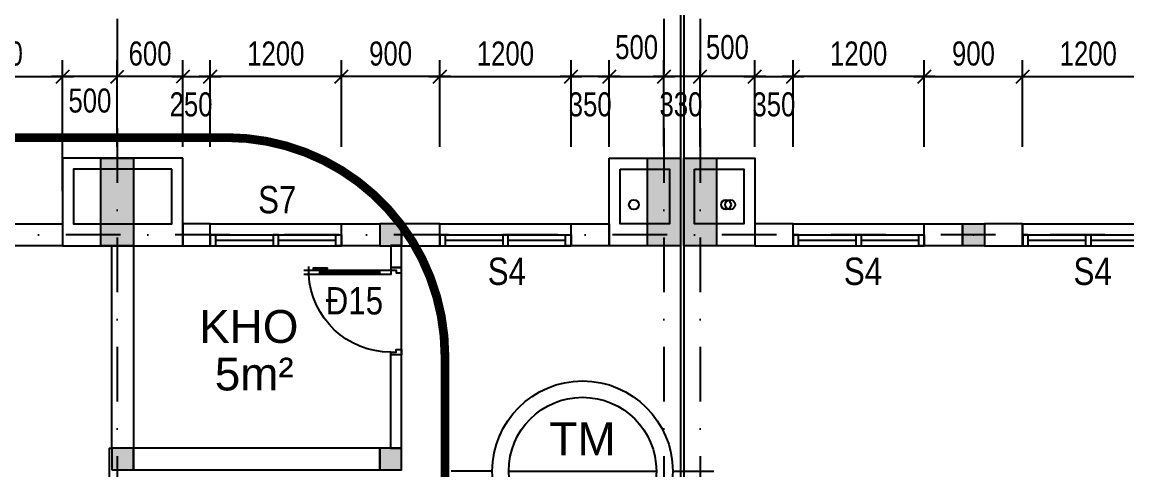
# Model space of a CAD drawing. Header units: millimetres. Extents: x -9574 to 115615, y -25569 to 161230.
# Drawn here: x 34460 to 44563, y 17850 to 21946 of the extents above; entities that cross this region are included whole.
import ezdxf
from ezdxf.enums import TextEntityAlignment as Align

# ---------------------------------------------------------------- set-up
doc = ezdxf.new("R2010")
doc.units = ezdxf.units.MM
doc.linetypes.add('KHOANH CT TM-T2-VS1 2$0$HIDDEN', pattern=[9.525, 6.35, -3.175])
doc.linetypes.add('luoi  H3$0$DASHDOT2', pattern=[0.5, 0.25, -0.125, 0, -0.125])
for name, color, linetype in [('cot TT T1$0$COT1', 7, 'Continuous'), ('CUA3', 3, 'Continuous'), ('cuaTT T1$0$TEXTcuaT1', 2, 'Continuous'), ('dimTT T1$0$KICHTHUOC', 2, 'Continuous'), ('GAIN TT 1$0$TUONG6', 6, 'Continuous'), ('KHOANH CT TM-T2-VS1 2$0$GHICHU7', 7, 'Continuous'), ('KHOANH CT TM-T2-VS1 2$0$REC', 40, 'KHOANH CT TM-T2-VS1 2$0$HIDDEN'), ('luoi  H3$0$luoi  khe', 5, 'Continuous'), ('luoi  H3$0$truc 3', 8, 'Continuous'), ('text T1$0$textH3', 4, 'Continuous'), ('TT T1$0$03', 4, 'Continuous'), ('TT T1$0$COTPHU7', 7, 'Continuous'), ('TT T1$0$CUA', 7, 'Continuous'), ('TT T1$0$CUA3', 3, 'Continuous'), ('TT T1$0$DODOC2', 7, 'Continuous'), ('TT T1$0$HATCH', 8, 'Continuous'), ('TT T1$0$TUONG6', 6, 'Continuous'), ('WC TT$0$CUA3', 3, 'Continuous'), ('WC TT$0$TUONG6', 6, 'Continuous')]:
    doc.layers.add(name, color=color, linetype=linetype)
doc.styles.add('cuaTT T1$0$VNI-Helve-Condense', font='vhelvcn_0.ttf')
doc.styles.add('dimTT T1$1$VSIMPLEX.SHX', font='VSIMPLEX.SHX', dxfattribs={"width": 0.8})
doc.styles.add('KHOANH CT TM-T2-VS1 2$0$VNI-HELVE', font='vhelven_0.ttf')
doc.styles.add('text T1$0$VNI-HELVE', font='vhelven_0.ttf')
doc.dimstyles.new('dimTT T1$1$1-100', dxfattribs={"dimscale": 0, "dimtxt": 220, "dimasz": 120, "dimexe": 150, "dimexo": 300, "dimgap": 100, "dimtad": 1, "dimdec": 0, "dimzin": 0, "dimdsep": 46, "dimtxsty": 'dimTT T1$1$VSIMPLEX.SHX', "dimblk1": 'dimTT T1$1$_OBLIQUE', "dimblk2": 'dimTT T1$1$_OBLIQUE', "dimsah": 1, "dimcen": 0, "dimdle": 100, "dimclrd": 2, "dimclre": 2, "dimclrt": 4, "dimadec": 0, "dimazin": 0, "dimtfac": 1, "dimtdec": 0, "dimtix": 1, "dimtmove": 2, "dimatfit": 3, "dimfxl": 0, "dimtolj": 1, "dimtzin": 0, "dimlwd": -1, "dimlwe": -1, "dimarcsym": 0})

# ---------------------------------------------------------------- blocks, each defined once
blk = doc.blocks.new('luoi  H3')
at = {"layer": 'luoi  H3$0$luoi  khe', "color": 5, "ltscale": 200}
for p, q in [((40480, 23349.4), (40480, 100)), ((40510, 23349.4), (40510, 100))]:
    blk.add_line(p, q, dxfattribs=at)
at = {"layer": 'luoi  H3$0$truc 3', "linetype": 'luoi  H3$0$DASHDOT2', "ltscale": 2000}
for p, q in [((35330, 23976.2), (35330, -12863.1)), ((40330, 23976.2), (40330, -12863.1)), ((40660, 23976.2), (40660, -1379.3)), ((67362.8, 20000), (-994.8, 20000))]:
    blk.add_line(p, q, dxfattribs=at)
blk = doc.blocks.new('TT T1$0$CUA 1200')
at = {"layer": 'TT T1$0$CUA3'}
for p, q in [((230027, 244954), (228827, 244954)), ((230027, 244854), (230027, 244954)), ((230027, 244854), (228827, 244854)), ((230027, 244754), (228827, 244754)), ((229402, 244804), (228877, 244804)), ((229977, 244804), (229452, 244804))]:
    blk.add_line(p, q, dxfattribs=at)
blk.add_lwpolyline([(228827, 244854), (228827, 244954)], dxfattribs=at)
for points in [[(228827, 244754), (228877, 244754), (228877, 244854), (228827, 244854)], [(229452, 244754), (229402, 244754), (229402, 244854), (229452, 244854)], [(230027, 244754), (229977, 244754), (229977, 244854), (230027, 244854)]]:
    blk.add_lwpolyline(points, close=True, dxfattribs=at)
blk = doc.blocks.new('TT T1$0$CD-800')
for p, q in [((25, 850), (-8, 850)), ((45, 200), (45, 750))]:
    blk.add_line(p, q)
for points in [[(25, 893), (25, 850)], [(25, 750), (65, 750), (65, 850), (25, 850), (25, 750)], [(65, 850), (65, 893)], [(25, 806), (3, 806), (3, 677)], [(25, 785), (8, 785), (8, 677), (3, 677)], [(25, 763), (25, 187)], [(65, 200), (65, 777)], [(65, 200), (25, 200), (25, 100), (65, 100), (65, 200)]]:
    blk.add_lwpolyline(points)
for points in [[(0, 0), (0, 100), (25, 100), (25, 50), (50, 50), (50, 0)], [(800, 0), (800, 100), (775, 100), (775, 50), (750, 50), (750, 0)]]:
    blk.add_lwpolyline(points, close=True)
at = {"layer": 'TT T1$0$HATCH'}
blk.add_arc((25, 100), 750, 0, 86.9428, dxfattribs=at)
blk = doc.blocks.new('TT T1$0$Cotvuong')
blk.add_hatch(color=256).paths.add_polyline_path([(50, 50), (-50, 50), (-50, -50), (50, -50)])
blk.add_lwpolyline([(-50, -50), (50, -50), (50, 50), (-50, 50)], close=True)
blk.add_point((0, 0))
blk = doc.blocks.new('TT T1')
at = {"layer": 'TT T1$0$CUA'}
blk.add_line((37930.8, 18901.8), (37930.8, 19701.8), dxfattribs=at)
at = {"layer": 'TT T1$0$DODOC2', "ltscale": 2}
for centre in [(40054.8, 20275.5), (40898.2, 20275.5), (40935, 20275.5)]:
    blk.add_circle(centre, 45, dxfattribs=at)
at = {"layer": 'TT T1$0$TUONG6'}
for points in [[(34829.8, 19900.4), (33579.5, 19900.4), (33579.5, 20100.4), (34829.8, 20100.4)], [(34829.8, 19900.4), (33579.5, 19900.4), (33579.5, 20100.4), (34829.8, 20100.4)], [(35930, 19900.4), (36180, 19900.2), (36180, 20100.2), (35930, 20100.2)], [(37380, 20100.2), (37730, 20100.2), (37730, 19900.2), (37380, 19900.2)], [(37380, 20100.2), (37730, 20100.2), (37730, 19900.2), (37380, 19900.2)], [(38280, 20100), (37930, 20100), (37930, 19900), (38280, 19900)], [(39830, 19900), (39480, 19900), (39480, 20100), (39830, 20100)], [(41160, 19900.2), (41510, 19900.2), (41510, 20100.2), (41160, 20100.2)], [(41160, 19900.2), (41510, 19900.2), (41510, 20100.2), (41160, 20100.2)], [(42710, 20100.2), (43060, 20100.2), (43060, 19900.2), (42710, 19900.2)], [(42710, 20100.2), (43060, 20100.2), (43060, 19900.2), (42710, 19900.2)], [(43610, 20100), (43260, 20100), (43260, 19900), (43610, 19900)], [(35480, 18050.2), (35280, 18050.2), (35280, 19900.2), (35480, 19900.2)], [(37830.8, 19701.8), (37930.8, 19701.8), (37930.8, 19901.8), (37830.8, 19901.8)], [(37830, 18050.2), (37930, 18050.2), (37930, 18901.8), (37830, 18901.8)]]:
    blk.add_lwpolyline(points, close=True, dxfattribs=at)
blk.add_lwpolyline([(34829.9, 19900.2), (35379.9, 19900.2)], dxfattribs=at)
at = {"layer": 'TT T1$0$03', "xscale": -1}
for p in [(266207.4, -224853.4), (268307.4, -224853.6), (271537.4, -224853.4), (273637.4, -224853.6)]:
    blk.add_blockref('TT T1$0$CUA 1200', p, dxfattribs=at)
at = {"layer": 'TT T1$0$COTPHU7', "ltscale": 2, "xscale": -2, "yscale": 2}
blk.add_blockref('TT T1$0$Cotvuong', (43160, 20000), dxfattribs=at)
at = {"layer": 'TT T1$0$CUA', "xscale": -1, "rotation": 90}
blk.add_blockref('TT T1$0$CD-800', (37930.8, 19701.8), dxfattribs=at)
blk = doc.blocks.new('text T1')
at = {"layer": 'text T1$0$textH3', "style": 'text T1$0$VNI-HELVE'}
for s, p in [('KHO', (36079, 19012)), ('5m²', (36222, 18577))]:
    blk.add_text(s, height=300, dxfattribs=at).set_placement(p)
blk = doc.blocks.new('GAIN TT 1')
at = {"layer": 'GAIN TT 1$0$TUONG6'}
for points in [[(35930, 20700.4), (34830, 20700.4), (34830, 19900.4), (35930, 19900.4)], [(39830, 20700.4), (40480, 20700.4), (40480, 19900.4), (39830, 19900.4)], [(40510, 20700.4), (41160, 20700.4), (41160, 19900.4), (40510, 19900.4)], [(35830, 20600.4), (34930, 20600.4), (34930, 20100.4), (35830, 20100.4)], [(39930, 20600.4), (40380, 20600.4), (40380, 20100.4), (39930, 20100.4)], [(40610, 20600.4), (41060, 20600.4), (41060, 20100.4), (40610, 20100.4)]]:
    blk.add_lwpolyline(points, close=True, dxfattribs=at)
blk = doc.blocks.new('cot TT T1$0$COTRET')
at = {"layer": 'cot TT T1$0$COT1'}
for points in [[(24950, 0), (25250, 0), (25250, 800), (24950, 800)], [(25280, 0), (25580, 0), (25580, 800), (25280, 800)], [(30280, 0), (30580, 0), (30580, 800), (30280, 800)]]:
    blk.add_hatch(color=256, dxfattribs=at).paths.add_polyline_path(points)
for points in [[(24950, 0), (25250, 0), (25250, 800), (24950, 800)], [(25280, 0), (25580, 0), (25580, 800), (25280, 800)], [(30280, 0), (30580, 0), (30580, 800), (30280, 800)]]:
    blk.add_lwpolyline(points, close=True, dxfattribs=at)
blk = doc.blocks.new('cot TT T1')
at = {"layer": 'cot TT T1$0$COT1'}
for points in [[(37730, 19900), (37930, 19900), (37930, 20100), (37730, 20100)], [(35280, 17850), (35480, 17850), (35480, 18050), (35280, 18050)], [(37730, 17850), (37930, 17850), (37930, 18050), (37730, 18050)]]:
    blk.add_hatch(color=256, dxfattribs=at).paths.add_polyline_path(points)
for points in [[(37730, 19900), (37930, 19900), (37930, 20100), (37730, 20100)], [(37730, 19900), (37930, 19900), (37930, 20100), (37730, 20100)], [(35280, 17850), (35480, 17850), (35480, 18050), (35280, 18050)], [(35280, 17850), (35480, 17850), (35480, 18050), (35280, 18050)], [(37730, 17850), (37930, 17850), (37930, 18050), (37730, 18050)], [(37730, 17850), (37930, 17850), (37930, 18050), (37730, 18050)]]:
    blk.add_lwpolyline(points, close=True, dxfattribs=at)
at = {"layer": 'cot TT T1$0$COT1', "ltscale": 2, "extrusion": (0, 0, -1), "zscale": -1}
blk.add_blockref('cot TT T1$0$COTRET', (-65760, 19900), dxfattribs=at)
blk = doc.blocks.new('KHOANH CT TM-T2-VS1 2$0$Chitiet')
for p, q in [((-550, 0), (-800, 0)), ((-450, 0), (450, 0)), ((550, 0), (800, 0))]:
    blk.add_line(p, q)
for radius in [550, 450]:
    blk.add_circle((0, 0), radius)
at = {"style": 'KHOANH CT TM-T2-VS1 2$0$VNI-HELVE'}
for tag, p in [('CT1', (0, 197.2)), ('KT01', (0, -200))]:
    blk.add_attdef(tag, text='', height=200, dxfattribs=at).set_placement(p, align=Align.MIDDLE)
blk = doc.blocks.new('KHOANH CT TM-T2-VS1 2')
at = {"layer": 'KHOANH CT TM-T2-VS1 2$0$REC', "ltscale": 100, "const_width": 80}
blk.add_lwpolyline([(27329, 13952), (27329, 18890, -0.414214), (29329, 20890), (36327, 20890, -0.414214), (38327, 18890), (38327, 13952, -0.414214), (36327, 11952), (29329, 11952, -0.414214)], format="xyb", close=True, dxfattribs=at)
at = {"layer": 'KHOANH CT TM-T2-VS1 2$0$GHICHU7'}
ref = blk.add_blockref('KHOANH CT TM-T2-VS1 2$0$Chitiet', (39585, 17839), dxfattribs=dict(at, xscale=1.5, yscale=1.5, zscale=1.5))
ref.add_attrib('KT01', 'KT.401', dxfattribs={"layer": '0', "height": 250, "style": 'KHOANH CT TM-T2-VS1 2$0$VNI-HELVE'}).set_placement((39585, 17539), align=Align.MIDDLE)
ref.add_attrib('CT1', 'TM', dxfattribs={"layer": '0', "height": 300, "style": 'KHOANH CT TM-T2-VS1 2$0$VNI-HELVE'}).set_placement((39585, 18135), align=Align.MIDDLE)
blk = doc.blocks.new('dimTT T1$1$_OBLIQUE')
at = {"color": 0, "linetype": 'ByBlock'}
blk.add_line((-0.5, -0.5), (0.5, 0.5), dxfattribs=at)
blk = doc.blocks.new('*D2179')
at = {"layer": 'DEFPOINTS', "color": 0, "ltscale": 2}
for p in [(44810, 21447), (43610, 20505), (44810, 20505)]:
    blk.add_point(p, dxfattribs=at)
at = {"layer": 'dimTT T1$0$KICHTHUOC', "color": 2, "ltscale": 2}
for p, q in [((43610, 20805), (43610, 21597)), ((44810, 20805), (44810, 21597)), ((43510, 21447), (44910, 21447))]:
    blk.add_line(p, q, dxfattribs=at)
at = {"layer": 'dimTT T1$0$KICHTHUOC', "color": 2, "ltscale": 2, "xscale": 120, "yscale": 120, "zscale": 120, "rotation": 180}
blk.add_blockref('dimTT T1$1$_OBLIQUE', (43610, 21447), dxfattribs=at)
at = {"layer": 'dimTT T1$0$KICHTHUOC', "color": 2, "ltscale": 2, "xscale": 120, "yscale": 120, "zscale": 120}
blk.add_blockref('dimTT T1$1$_OBLIQUE', (44810, 21447), dxfattribs=at)
at = {"layer": 'dimTT T1$0$KICHTHUOC', "color": 4, "ltscale": 2, "insert": (44210, 21657), "char_height": 220, "attachment_point": 5, "style": 'dimTT T1$1$VSIMPLEX.SHX'}
blk.add_mtext('\\A1;1200', dxfattribs=at)
blk = doc.blocks.new('*D2180')
at = {"layer": 'DEFPOINTS', "color": 0, "ltscale": 2}
for p in [(43610, 21447), (42710, 20505), (43610, 20505)]:
    blk.add_point(p, dxfattribs=at)
at = {"layer": 'dimTT T1$0$KICHTHUOC', "color": 2, "ltscale": 2}
for p, q in [((42710, 20805), (42710, 21597)), ((43610, 20805), (43610, 21597)), ((42610, 21447), (43710, 21447))]:
    blk.add_line(p, q, dxfattribs=at)
at = {"layer": 'dimTT T1$0$KICHTHUOC', "color": 2, "ltscale": 2, "xscale": 120, "yscale": 120, "zscale": 120, "rotation": 180}
blk.add_blockref('dimTT T1$1$_OBLIQUE', (42710, 21447), dxfattribs=at)
at = {"layer": 'dimTT T1$0$KICHTHUOC', "color": 2, "ltscale": 2, "xscale": 120, "yscale": 120, "zscale": 120}
blk.add_blockref('dimTT T1$1$_OBLIQUE', (43610, 21447), dxfattribs=at)
at = {"layer": 'dimTT T1$0$KICHTHUOC', "color": 4, "ltscale": 2, "insert": (43160, 21657), "char_height": 220, "attachment_point": 5, "style": 'dimTT T1$1$VSIMPLEX.SHX'}
blk.add_mtext('\\A1;900', dxfattribs=at)
blk = doc.blocks.new('*D2181')
at = {"layer": 'DEFPOINTS', "color": 0, "ltscale": 2}
for p in [(41510, 21447), (41510, 20505), (42710, 20505)]:
    blk.add_point(p, dxfattribs=at)
at = {"layer": 'dimTT T1$0$KICHTHUOC', "color": 2, "ltscale": 2}
for p, q in [((41510, 20805), (41510, 21597)), ((42710, 20805), (42710, 21597)), ((42810, 21447), (41410, 21447))]:
    blk.add_line(p, q, dxfattribs=at)
at = {"layer": 'dimTT T1$0$KICHTHUOC', "color": 2, "ltscale": 2, "xscale": 120, "yscale": 120, "zscale": 120, "rotation": 180}
blk.add_blockref('dimTT T1$1$_OBLIQUE', (41510, 21447), dxfattribs=at)
at = {"layer": 'dimTT T1$0$KICHTHUOC', "color": 2, "ltscale": 2, "xscale": 120, "yscale": 120, "zscale": 120}
blk.add_blockref('dimTT T1$1$_OBLIQUE', (42710, 21447), dxfattribs=at)
at = {"layer": 'dimTT T1$0$KICHTHUOC', "color": 4, "ltscale": 2, "insert": (42110, 21657), "char_height": 220, "attachment_point": 5, "style": 'dimTT T1$1$VSIMPLEX.SHX'}
blk.add_mtext('\\A1;1200', dxfattribs=at)
blk = doc.blocks.new('*D2182')
at = {"layer": 'DEFPOINTS', "color": 0, "ltscale": 2}
for p in [(41510, 21447), (41160, 20505), (41510, 20505)]:
    blk.add_point(p, dxfattribs=at)
at = {"layer": 'dimTT T1$0$KICHTHUOC', "color": 2, "ltscale": 2}
for p, q in [((41160, 20805), (41160, 21597)), ((41510, 20805), (41510, 21597)), ((41060, 21447), (41610, 21447))]:
    blk.add_line(p, q, dxfattribs=at)
at = {"layer": 'dimTT T1$0$KICHTHUOC', "color": 2, "ltscale": 2, "xscale": 120, "yscale": 120, "zscale": 120, "rotation": 180}
blk.add_blockref('dimTT T1$1$_OBLIQUE', (41160, 21447), dxfattribs=at)
at = {"layer": 'dimTT T1$0$KICHTHUOC', "color": 2, "ltscale": 2, "xscale": 120, "yscale": 120, "zscale": 120}
blk.add_blockref('dimTT T1$1$_OBLIQUE', (41510, 21447), dxfattribs=at)
at = {"layer": 'dimTT T1$0$KICHTHUOC', "color": 4, "ltscale": 2, "insert": (41335, 21192), "char_height": 220, "attachment_point": 5, "style": 'dimTT T1$1$VSIMPLEX.SHX'}
blk.add_mtext('\\A1;350', dxfattribs=at)
blk = doc.blocks.new('*D2183')
at = {"layer": 'DEFPOINTS', "color": 0, "ltscale": 2}
for p in [(40660, 21447), (40660, 20505), (41160, 20505)]:
    blk.add_point(p, dxfattribs=at)
at = {"layer": 'dimTT T1$0$KICHTHUOC', "color": 2, "ltscale": 2}
for p, q in [((40660, 20805), (40660, 21597)), ((41160, 20805), (41160, 21597)), ((41260, 21447), (40560, 21447))]:
    blk.add_line(p, q, dxfattribs=at)
at = {"layer": 'dimTT T1$0$KICHTHUOC', "color": 2, "ltscale": 2, "xscale": 120, "yscale": 120, "zscale": 120, "rotation": 180}
blk.add_blockref('dimTT T1$1$_OBLIQUE', (40660, 21447), dxfattribs=at)
at = {"layer": 'dimTT T1$0$KICHTHUOC', "color": 2, "ltscale": 2, "xscale": 120, "yscale": 120, "zscale": 120}
blk.add_blockref('dimTT T1$1$_OBLIQUE', (41160, 21447), dxfattribs=at)
at = {"layer": 'dimTT T1$0$KICHTHUOC', "color": 4, "ltscale": 2, "insert": (40910, 21716), "char_height": 220, "attachment_point": 5, "style": 'dimTT T1$1$VSIMPLEX.SHX'}
blk.add_mtext('\\A1;500', dxfattribs=at)
blk = doc.blocks.new('*D2184')
at = {"layer": 'DEFPOINTS', "color": 0, "ltscale": 2}
for p in [(40330, 21447), (40330, 20505), (40660, 20505)]:
    blk.add_point(p, dxfattribs=at)
at = {"layer": 'dimTT T1$0$KICHTHUOC', "color": 2, "ltscale": 2}
for p, q in [((40330, 20805), (40330, 21597)), ((40660, 20805), (40660, 21597)), ((40760, 21447), (40230, 21447))]:
    blk.add_line(p, q, dxfattribs=at)
at = {"layer": 'dimTT T1$0$KICHTHUOC', "color": 2, "ltscale": 2, "xscale": 120, "yscale": 120, "zscale": 120, "rotation": 180}
blk.add_blockref('dimTT T1$1$_OBLIQUE', (40330, 21447), dxfattribs=at)
at = {"layer": 'dimTT T1$0$KICHTHUOC', "color": 2, "ltscale": 2, "xscale": 120, "yscale": 120, "zscale": 120}
blk.add_blockref('dimTT T1$1$_OBLIQUE', (40660, 21447), dxfattribs=at)
at = {"layer": 'dimTT T1$0$KICHTHUOC', "color": 4, "ltscale": 2, "insert": (40485, 21192), "char_height": 220, "attachment_point": 5, "style": 'dimTT T1$1$VSIMPLEX.SHX'}
blk.add_mtext('\\A1;330', dxfattribs=at)
blk = doc.blocks.new('*D2185')
at = {"layer": 'DEFPOINTS', "color": 0, "ltscale": 2}
for p in [(35330, 21447), (35330, 20505), (35930, 20505)]:
    blk.add_point(p, dxfattribs=at)
at = {"layer": 'dimTT T1$0$KICHTHUOC', "color": 2, "ltscale": 2}
for p, q in [((35330, 20805), (35330, 21597)), ((35930, 20805), (35930, 21597)), ((35330, 21447), (35210, 21447)), ((35930, 21447), (35330, 21447)), ((35930, 21447), (36050, 21447))]:
    blk.add_line(p, q, dxfattribs=at)
at = {"layer": 'dimTT T1$0$KICHTHUOC', "color": 2, "ltscale": 2, "xscale": 120, "yscale": 120, "zscale": 120}
blk.add_blockref('dimTT T1$1$_OBLIQUE', (35330, 21447), dxfattribs=at)
at = {"layer": 'dimTT T1$0$KICHTHUOC', "color": 2, "ltscale": 2, "xscale": 120, "yscale": 120, "zscale": 120, "rotation": 180}
blk.add_blockref('dimTT T1$1$_OBLIQUE', (35930, 21447), dxfattribs=at)
at = {"layer": 'dimTT T1$0$KICHTHUOC', "color": 4, "ltscale": 2, "insert": (35630, 21657), "char_height": 220, "attachment_point": 5, "style": 'dimTT T1$1$VSIMPLEX.SHX'}
blk.add_mtext('\\A1;600', dxfattribs=at)
blk = doc.blocks.new('*D2186')
at = {"layer": 'DEFPOINTS', "color": 0, "ltscale": 2}
for p in [(36180, 21447), (35930, 20505), (36180, 20505)]:
    blk.add_point(p, dxfattribs=at)
at = {"layer": 'dimTT T1$0$KICHTHUOC', "color": 2, "ltscale": 2}
for p, q in [((35930, 20805), (35930, 21597)), ((36180, 20805), (36180, 21597)), ((35830, 21447), (36280, 21447))]:
    blk.add_line(p, q, dxfattribs=at)
at = {"layer": 'dimTT T1$0$KICHTHUOC', "color": 2, "ltscale": 2, "xscale": 120, "yscale": 120, "zscale": 120, "rotation": 180}
blk.add_blockref('dimTT T1$1$_OBLIQUE', (35930, 21447), dxfattribs=at)
at = {"layer": 'dimTT T1$0$KICHTHUOC', "color": 2, "ltscale": 2, "xscale": 120, "yscale": 120, "zscale": 120}
blk.add_blockref('dimTT T1$1$_OBLIQUE', (36180, 21447), dxfattribs=at)
at = {"layer": 'dimTT T1$0$KICHTHUOC', "color": 4, "ltscale": 2, "insert": (36005, 21192), "char_height": 220, "attachment_point": 5, "style": 'dimTT T1$1$VSIMPLEX.SHX'}
blk.add_mtext('\\A1;250', dxfattribs=at)
blk = doc.blocks.new('*D2187')
at = {"layer": 'DEFPOINTS', "color": 0, "ltscale": 2}
for p in [(36180, 21447), (36180, 20505), (37380, 20505)]:
    blk.add_point(p, dxfattribs=at)
at = {"layer": 'dimTT T1$0$KICHTHUOC', "color": 2, "ltscale": 2}
for p, q in [((36180, 20805), (36180, 21597)), ((37380, 20805), (37380, 21597)), ((37480, 21447), (36080, 21447))]:
    blk.add_line(p, q, dxfattribs=at)
at = {"layer": 'dimTT T1$0$KICHTHUOC', "color": 2, "ltscale": 2, "xscale": 120, "yscale": 120, "zscale": 120, "rotation": 180}
blk.add_blockref('dimTT T1$1$_OBLIQUE', (36180, 21447), dxfattribs=at)
at = {"layer": 'dimTT T1$0$KICHTHUOC', "color": 2, "ltscale": 2, "xscale": 120, "yscale": 120, "zscale": 120}
blk.add_blockref('dimTT T1$1$_OBLIQUE', (37380, 21447), dxfattribs=at)
at = {"layer": 'dimTT T1$0$KICHTHUOC', "color": 4, "ltscale": 2, "insert": (36780, 21657), "char_height": 220, "attachment_point": 5, "style": 'dimTT T1$1$VSIMPLEX.SHX'}
blk.add_mtext('\\A1;1200', dxfattribs=at)
blk = doc.blocks.new('*D2188')
at = {"layer": 'DEFPOINTS', "color": 0, "ltscale": 2}
for p in [(37380, 21447), (37380, 20505), (38280, 20505)]:
    blk.add_point(p, dxfattribs=at)
at = {"layer": 'dimTT T1$0$KICHTHUOC', "color": 2, "ltscale": 2}
for p, q in [((37380, 20805), (37380, 21597)), ((38280, 20805), (38280, 21597)), ((38380, 21447), (37280, 21447))]:
    blk.add_line(p, q, dxfattribs=at)
at = {"layer": 'dimTT T1$0$KICHTHUOC', "color": 2, "ltscale": 2, "xscale": 120, "yscale": 120, "zscale": 120, "rotation": 180}
blk.add_blockref('dimTT T1$1$_OBLIQUE', (37380, 21447), dxfattribs=at)
at = {"layer": 'dimTT T1$0$KICHTHUOC', "color": 2, "ltscale": 2, "xscale": 120, "yscale": 120, "zscale": 120}
blk.add_blockref('dimTT T1$1$_OBLIQUE', (38280, 21447), dxfattribs=at)
at = {"layer": 'dimTT T1$0$KICHTHUOC', "color": 4, "ltscale": 2, "insert": (37830, 21657), "char_height": 220, "attachment_point": 5, "style": 'dimTT T1$1$VSIMPLEX.SHX'}
blk.add_mtext('\\A1;900', dxfattribs=at)
blk = doc.blocks.new('*D2189')
at = {"layer": 'DEFPOINTS', "color": 0, "ltscale": 2}
for p in [(39480, 21447), (38280, 20505), (39480, 20505)]:
    blk.add_point(p, dxfattribs=at)
at = {"layer": 'dimTT T1$0$KICHTHUOC', "color": 2, "ltscale": 2}
for p, q in [((38280, 20805), (38280, 21597)), ((39480, 20805), (39480, 21597)), ((38180, 21447), (39580, 21447))]:
    blk.add_line(p, q, dxfattribs=at)
at = {"layer": 'dimTT T1$0$KICHTHUOC', "color": 2, "ltscale": 2, "xscale": 120, "yscale": 120, "zscale": 120, "rotation": 180}
blk.add_blockref('dimTT T1$1$_OBLIQUE', (38280, 21447), dxfattribs=at)
at = {"layer": 'dimTT T1$0$KICHTHUOC', "color": 2, "ltscale": 2, "xscale": 120, "yscale": 120, "zscale": 120}
blk.add_blockref('dimTT T1$1$_OBLIQUE', (39480, 21447), dxfattribs=at)
at = {"layer": 'dimTT T1$0$KICHTHUOC', "color": 4, "ltscale": 2, "insert": (38880, 21657), "char_height": 220, "attachment_point": 5, "style": 'dimTT T1$1$VSIMPLEX.SHX'}
blk.add_mtext('\\A1;1200', dxfattribs=at)
blk = doc.blocks.new('*D2190')
at = {"layer": 'DEFPOINTS', "color": 0, "ltscale": 2}
for p in [(39480, 21447), (39480, 20505), (39830, 20505)]:
    blk.add_point(p, dxfattribs=at)
at = {"layer": 'dimTT T1$0$KICHTHUOC', "color": 2, "ltscale": 2}
for p, q in [((39480, 20805), (39480, 21597)), ((39830, 20805), (39830, 21597)), ((39930, 21447), (39380, 21447))]:
    blk.add_line(p, q, dxfattribs=at)
at = {"layer": 'dimTT T1$0$KICHTHUOC', "color": 2, "ltscale": 2, "xscale": 120, "yscale": 120, "zscale": 120, "rotation": 180}
blk.add_blockref('dimTT T1$1$_OBLIQUE', (39480, 21447), dxfattribs=at)
at = {"layer": 'dimTT T1$0$KICHTHUOC', "color": 2, "ltscale": 2, "xscale": 120, "yscale": 120, "zscale": 120}
blk.add_blockref('dimTT T1$1$_OBLIQUE', (39830, 21447), dxfattribs=at)
at = {"layer": 'dimTT T1$0$KICHTHUOC', "color": 4, "ltscale": 2, "insert": (39655, 21192), "char_height": 220, "attachment_point": 5, "style": 'dimTT T1$1$VSIMPLEX.SHX'}
blk.add_mtext('\\A1;350', dxfattribs=at)
blk = doc.blocks.new('*D2191')
at = {"layer": 'DEFPOINTS', "color": 0, "ltscale": 2}
for p in [(40330, 21447), (39830, 20505), (40330, 20505)]:
    blk.add_point(p, dxfattribs=at)
at = {"layer": 'dimTT T1$0$KICHTHUOC', "color": 2, "ltscale": 2}
for p, q in [((39830, 20805), (39830, 21597)), ((40330, 20805), (40330, 21597)), ((39730, 21447), (40430, 21447))]:
    blk.add_line(p, q, dxfattribs=at)
at = {"layer": 'dimTT T1$0$KICHTHUOC', "color": 2, "ltscale": 2, "xscale": 120, "yscale": 120, "zscale": 120, "rotation": 180}
blk.add_blockref('dimTT T1$1$_OBLIQUE', (39830, 21447), dxfattribs=at)
at = {"layer": 'dimTT T1$0$KICHTHUOC', "color": 2, "ltscale": 2, "xscale": 120, "yscale": 120, "zscale": 120}
blk.add_blockref('dimTT T1$1$_OBLIQUE', (40330, 21447), dxfattribs=at)
at = {"layer": 'dimTT T1$0$KICHTHUOC', "color": 4, "ltscale": 2, "insert": (40080, 21716), "char_height": 220, "attachment_point": 5, "style": 'dimTT T1$1$VSIMPLEX.SHX'}
blk.add_mtext('\\A1;500', dxfattribs=at)
blk = doc.blocks.new('*D2192')
at = {"layer": 'DEFPOINTS', "color": 0, "ltscale": 2}
for p in [(34830, 21447), (34830, 20505), (35330, 20505)]:
    blk.add_point(p, dxfattribs=at)
at = {"layer": 'dimTT T1$0$KICHTHUOC', "color": 2, "ltscale": 2}
for p, q in [((34830, 20805), (34830, 21597)), ((35330, 20805), (35330, 21597)), ((35430, 21447), (34730, 21447))]:
    blk.add_line(p, q, dxfattribs=at)
at = {"layer": 'dimTT T1$0$KICHTHUOC', "color": 2, "ltscale": 2, "xscale": 120, "yscale": 120, "zscale": 120, "rotation": 180}
blk.add_blockref('dimTT T1$1$_OBLIQUE', (34830, 21447), dxfattribs=at)
at = {"layer": 'dimTT T1$0$KICHTHUOC', "color": 2, "ltscale": 2, "xscale": 120, "yscale": 120, "zscale": 120}
blk.add_blockref('dimTT T1$1$_OBLIQUE', (35330, 21447), dxfattribs=at)
at = {"layer": 'dimTT T1$0$KICHTHUOC', "color": 4, "ltscale": 2, "insert": (35080, 21227), "char_height": 220, "attachment_point": 5, "style": 'dimTT T1$1$VSIMPLEX.SHX'}
blk.add_mtext('\\A1;500', dxfattribs=at)
blk = doc.blocks.new('*D2362')
at = {"layer": 'DEFPOINTS', "color": 0, "ltscale": 2}
for p in [(34830, 21447), (33580, 20100), (34830, 20100)]:
    blk.add_point(p, dxfattribs=at)
at = {"layer": 'dimTT T1$0$KICHTHUOC', "color": 2, "ltscale": 2}
for p, q in [((33580, 20400), (33580, 21597)), ((34830, 20400), (34830, 21597)), ((33480, 21447), (34930, 21447))]:
    blk.add_line(p, q, dxfattribs=at)
at = {"layer": 'dimTT T1$0$KICHTHUOC', "color": 2, "ltscale": 2, "xscale": 120, "yscale": 120, "zscale": 120, "rotation": 180}
blk.add_blockref('dimTT T1$1$_OBLIQUE', (33580, 21447), dxfattribs=at)
at = {"layer": 'dimTT T1$0$KICHTHUOC', "color": 2, "ltscale": 2, "xscale": 120, "yscale": 120, "zscale": 120}
blk.add_blockref('dimTT T1$1$_OBLIQUE', (34830, 21447), dxfattribs=at)
at = {"layer": 'dimTT T1$0$KICHTHUOC', "color": 4, "ltscale": 2, "insert": (34205, 21657), "char_height": 220, "attachment_point": 5, "style": 'dimTT T1$1$VSIMPLEX.SHX'}
blk.add_mtext('\\A1;1250', dxfattribs=at)
blk = doc.blocks.new('cuaTT T1')
at = {"layer": 'cuaTT T1$0$TEXTcuaT1', "style": 'cuaTT T1$0$VNI-Helve-Condense'}
for s, p in [('S7', (36618, 20197)), ('S4', (38718, 19542)), ('S4', (41975, 19542)), ('S4', (44075, 19542)), ('Ñ15', (37236, 19272))]:
    blk.add_text(s, height=250, dxfattribs=at).set_placement(p)
blk = doc.blocks.new('WC TT')
at = {"layer": 'WC TT$0$CUA3'}
blk.add_lwpolyline([(35480, 17300), (35359, 17300), (35260, 17400), (35260, 18050), (35280, 18050)], dxfattribs=at)
at = {"layer": 'WC TT$0$TUONG6'}
blk.add_lwpolyline([(35480, 17850), (37730, 17850), (37730, 18050), (35480, 18050)], close=True, dxfattribs=at)
blk = doc.blocks.new('dimTT T1')
at = {"layer": 'dimTT T1$0$KICHTHUOC', "ltscale": 2}
for base, p1, p2, picture, middle in [((40330, 21446.7), (39830, 20505.5), (40330, 20505.5), '*D2191', (40080, 21716.3)), ((36180, 21446.7), (35930, 20505.5), (36180, 20505.5), '*D2186', (36005, 21191.8)), ((41510, 21446.7), (41160, 20505.5), (41510, 20505.5), '*D2182', (41335, 21191.8))]:
    dim = blk.add_linear_dim(base=base, p1=p1, p2=p2, dimstyle='dimTT T1$1$1-100', override={"dimscale": 1}, dxfattribs=at)
    dim.commit()
    dim.dimension.update_dxf_attribs({"geometry": picture, "text_midpoint": middle, "dimtype": 160})
for base, p1, p2, picture, middle in [((40660, 21446.7), (41160, 20505.5), (40660, 20505.5), '*D2183', (40910, 21716.3)), ((34830, 21446.7), (35330, 20505.5), (34830, 20505.5), '*D2192', (35080, 21227.1)), ((39480, 21446.7), (39830, 20505.5), (39480, 20505.5), '*D2190', (39655, 21191.8)), ((40330, 21446.7), (40660, 20505.5), (40330, 20505.5), '*D2184', (40485, 21191.8))]:
    dim = blk.add_linear_dim(base=base, p1=p1, p2=p2, angle=180, dimstyle='dimTT T1$1$1-100', override={"dimscale": 1}, dxfattribs=at)
    dim.commit()
    dim.dimension.update_dxf_attribs({"geometry": picture, "text_midpoint": middle, "dimtype": 160})
for base, p1, p2, picture, middle in [((34829.8, 21446.7), (33579.5, 20100.4), (34829.8, 20100.4), '*D2362', (34204.7, 21656.7)), ((39480, 21446.7), (38280, 20505.5), (39480, 20505.5), '*D2189', (38880, 21656.7)), ((43610, 21446.7), (42710, 20505.5), (43610, 20505.5), '*D2180', (43160, 21656.7)), ((44810, 21446.7), (43610, 20505.5), (44810, 20505.5), '*D2179', (44210, 21656.7))]:
    dim = blk.add_linear_dim(base=base, p1=p1, p2=p2, dimstyle='dimTT T1$1$1-100', override={"dimscale": 1}, dxfattribs=at)
    dim.commit()
    dim.dimension.update_dxf_attribs({"geometry": picture, "text_midpoint": middle})
for base, p1, p2, picture, middle in [((35330, 21446.7), (35930, 20505.5), (35330, 20505.5), '*D2185', (35630, 21656.7)), ((36180, 21446.7), (37380, 20505.5), (36180, 20505.5), '*D2187', (36780, 21656.7)), ((37380, 21446.7), (38280, 20505.5), (37380, 20505.5), '*D2188', (37830, 21656.7)), ((41510, 21446.7), (42710, 20505.5), (41510, 20505.5), '*D2181', (42110, 21656.7))]:
    dim = blk.add_linear_dim(base=base, p1=p1, p2=p2, angle=180, dimstyle='dimTT T1$1$1-100', override={"dimscale": 1}, dxfattribs=at)
    dim.commit()
    dim.dimension.update_dxf_attribs({"geometry": picture, "text_midpoint": middle})

msp = doc.modelspace()

# ---------------------------------------------------------------- block references
for name in ['TT T1', 'cot TT T1', 'luoi  H3', 'KHOANH CT TM-T2-VS1 2', 'dimTT T1', 'GAIN TT 1', 'cuaTT T1', 'WC TT']:
    msp.add_blockref(name, (0, 0))
at = {"layer": 'CUA3'}
msp.add_blockref('text T1', (0, 0), dxfattribs=at)

doc.saveas('drawing.dxf')
